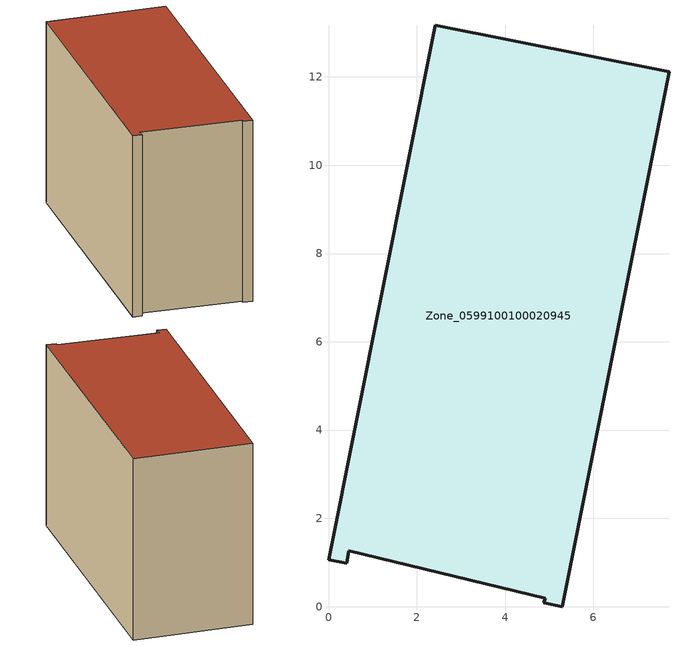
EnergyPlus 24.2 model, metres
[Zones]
Zone_0599100100020945
 floor ground (C_G): 5.3,0 4.87,0.09 4.91,0.2 0.46,1.26 0.41,0.98 0,1.06 2.42,13.17 7.71,12.11 z0
 wall outside (C_F): 5.3,0 7.71,12.11 2.42,13.17 0,1.06 0.41,0.98 0.46,1.26 4.91,0.2 4.87,0.09 5.3,0 z0:8.59
 roof outside (C_R): 4.87,0.09 5.3,0 7.71,12.11 2.42,13.17 0,1.06 0.41,0.98 0.46,1.26 4.91,0.2 z8.59
[BUILDING]
Pand.0599100100020945: North Axis=0; Terrain=City; Loads Convergence Tolerance Value=0.04; Temperature Convergence Tolerance Value=0.4; Solar Distribution=FullExterior; Maximum Number of Warmup Days=25; Minimum Number of Warmup Days=1
[Site:Location]
Rotterdam.The.Hague.AP_ZH_NLD Design_Conditions: Latitude=51.96; Longitude=4.45; Time Zone=1; Elevation=-4.5
[SITE:GROUNDTEMPERATURE:BUILDINGSURFACE]
18, 18, 18, 18, 18, 18, 18, 18, 18, 18, 18, 18
[MATERIAL] Thermal Absorptance=0.9; Solar Absorptance=0.7; Visible Absorptance=0.7
Name | Roughness | Thickness | Conductivity | Density | Specific Heat
G.TI.2015-2018 | MediumSmooth | 0.15 | 0.0428571 | 540 | 1210
F.TI.2015-2018 | Rough | 0.3 | 0.0666667 | 1920 | 840
R.TI.2015-2018 | MediumRough | 0.2 | 0.0333333 | 1500 | 1000
[CONSTRUCTION]
C_G: G.TI.2015-2018
C_F: F.TI.2015-2018
C_R: R.TI.2015-2018
[ZONE]
Zone_0599100100020945: Type=1; Multiplier=1; Ceiling Height=Autocalculate; Volume=Autocalculate; Floor Area=autocalculate; Part of Total Floor Area=Yes
[ZONEINFILTRATION:DESIGNFLOWRATE]
Infil_Zone_0599100100020945: Zone or ZoneList or Space or SpaceList=Zone_0599100100020945; Schedule=AlwaysOn; Design Flow Rate Calculation Method=Flow/Area; Flow Rate per Floor Area=0.0015; Constant Term Coefficient=1; Temperature Term Coefficient=0; Velocity Term Coefficient=0; Velocity Squared Term Coefficient=0
[HVACTEMPLATE:ZONE:IDEALLOADSAIRSYSTEM]
Zone_0599100100020945: Maximum Heating Supply Air Temperature=50; Minimum Cooling Supply Air Temperature=13; Maximum Heating Supply Air Humidity Ratio=0.0156; Minimum Cooling Supply Air Humidity Ratio=0.0077; Heating Limit=NoLimit; Cooling Limit=NoLimit; Dehumidification Control Type=ConstantSensibleHeatRatio; Cooling Sensible Heat Ratio=0.7; Dehumidification Setpoint=60; Humidification Control Type=None; Humidification Setpoint=30; Outdoor Air Method=None; Outdoor Air Flow Rate per Person=0.00944; Outdoor Air Flow Rate per Zone Floor Area=0; Outdoor Air Flow Rate per Zone=0; Demand Controlled Ventilation Type=None; Outdoor Air Economizer Type=NoEconomizer; Heat Recovery Type=None; Sensible Heat Recovery Effectiveness=0.7; Latent Heat Recovery Effectiveness=0.65
[ZONECONTROL:THERMOSTAT]
ThermostatControl_Zone_0599100100020945: Zone or ZoneList=Zone_0599100100020945; Control Type Schedule=DualSetpointControlType; Control 1=Thermostat_Zone_0599100100020945; Temperature Difference Between Cutout And Setpoint=0
[THERMOSTATSETPOINT:DUALSETPOINT]
Thermostat_Zone_0599100100020945: Heating Setpoint Temperature Schedule=HeatingSetpoint_Zone_0599100100020945; Cooling Setpoint Temperature Schedule=CoolingSetpoint_Zone_0599100100020945
[SCHEDULE:COMPACT]
HeatingSetpoint_Zone_0599100100020945: Through: 12/31, For: AllDays, Until: 24:00, 21
CoolingSetpoint_Zone_0599100100020945: Through: 12/31, For: AllDays, Until: 24:00, 24
DualSetpointControlType: Through: 12/31, For: AllDays, Until: 24:00, 4
AlwaysOn: Through: 12/31, For: AllDays, Until: 24:00, 1
